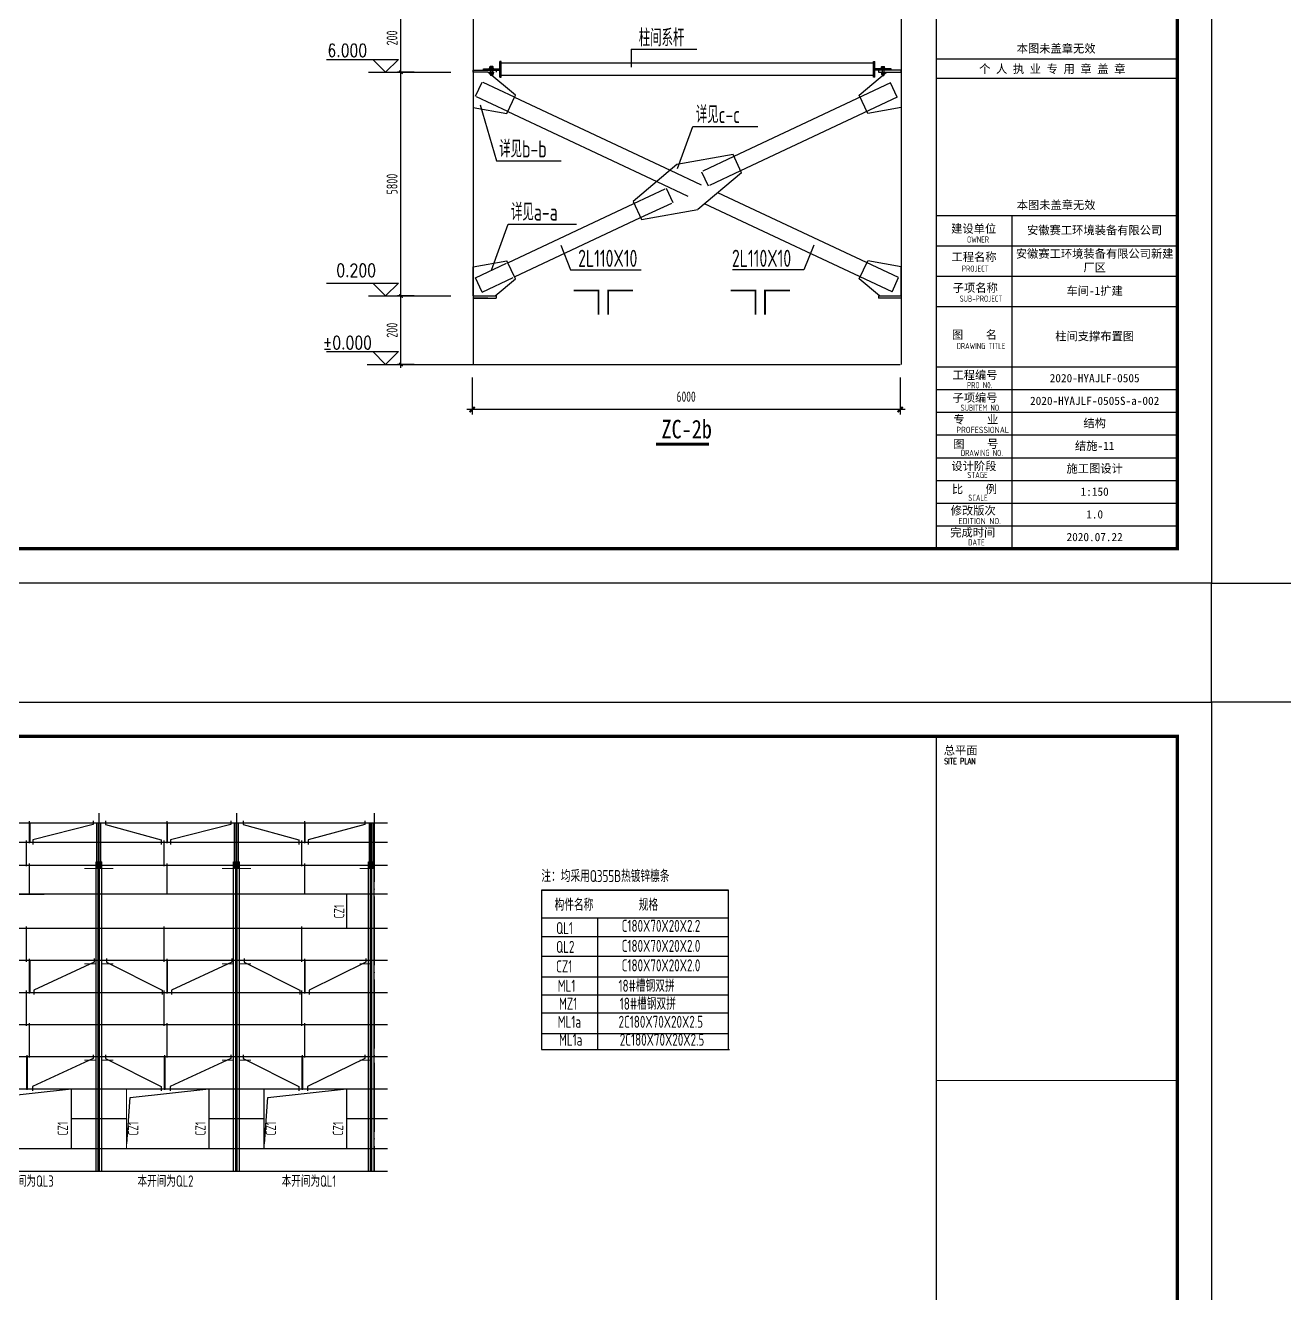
# Model space of a CAD drawing. Extents: x 2303022 to 2899168, y 17226141 to 18257813.
# Drawn here: x 2478133 to 2533029, y 17361442 to 17416742 of the extents above; entities that cross this region are included whole.
import ezdxf
from ezdxf.enums import TextEntityAlignment as Align

# ---------------------------------------------------------------- set-up
doc = ezdxf.new("R2010")
doc.units = 0
doc.header["$LTSCALE"] = 1000
doc.header["$MEASUREMENT"] = 0
for name, pattern in [('DOTE', [2.42, 2, -0.2, 0.02, -0.2]), ('x1', [2.5, 1.5, -1]), ('X2', [1.25, 0.75, -0.5])]:
    doc.linetypes.add(name, pattern=pattern)
doc.layers.get('Defpoints').update_dxf_attribs({"color": 250})
for name, color, linetype in [('1001', 3, 'Continuous'), ('2', 2, 'Continuous'), ('2D_ROOF', 150, 'Continuous'), ('3T_WOOD', 21, 'Continuous'), ('dim', 7, 'Continuous'), ('DOTE', 1, 'DOTE'), ('LS', 2, 'Continuous'), ('LSX', 2, 'X2'), ('LVTRY', 6, 'Continuous'), ('PUB_DIM', 161, 'Continuous'), ('PUB_TEXT', 7, 'Continuous'), ('PUB_TITLE', 4, 'Continuous'), ('R-tec-ysd', 1, 'Continuous'), ('RED', 1, 'Continuous'), ('S', 2, 'Continuous'), ('SURFACE', 6, 'Continuous'), ('TEXT', 7, 'Continuous'), ('TK', 4, 'Continuous'), ('X1', 2, 'x1'), ('图名', 7, 'Continuous'), ('屋面隅撑', 7, 'Continuous'), ('檩条拉条', 253, 'Continuous'), ('线条', 44, 'Continuous'), ('钢梁', 4, 'Continuous')]:
    doc.layers.add(name, color=color, linetype=linetype)
doc.styles.add('DIM_FONT', font='SIMPLEX', dxfattribs={"width": 0.7, "bigfont": 'GBCBIG'})
doc.styles.add('PkpmHz', font='Pkpmeng', dxfattribs={"width": 0.7, "bigfont": 'hztxt'})
doc.styles.add('ROMANS', font='romans', dxfattribs={"width": 0.65, "height": 231.275})
doc.styles.add('TSSD_Dimension', font='Tssdeng.shx', dxfattribs={"width": 0.7, "bigfont": 'hztxt.shx'})
doc.styles.add('TSSD_Label', font='tssdeng.shx', dxfattribs={"width": 0.7, "bigfont": 'hztxt.shx'})
doc.styles.add('TSSD_REIN', font='tssdeng.shx', dxfattribs={"width": 0.7, "bigfont": 'tssdchn.shx'})
doc.styles.add('图签宋体', font='', dxfattribs={"height": 300})
doc.styles.add('黑体', font='simhei.ttf', dxfattribs={"width": 0.8})
doc.styles.get('图签宋体').set_extended_font_data('NSimSun')
doc.dimstyles.new('TSSD_150_150', dxfattribs={"dimtxt": 475, "dimasz": 150, "dimexe": 150, "dimexo": 375, "dimgap": 150, "dimtad": 1, "dimdec": 0, "dimzin": 0, "dimdsep": 46, "dimtxsty": 'TSSD_Dimension', "dimblk": 'ARCHTICK', "dimcen": 0, "dimdle": 150, "dimclrt": 7, "dimadec": 0, "dimazin": 0, "dimtfac": 1, "dimtdec": 0, "dimtix": 1, "dimtmove": 2, "dimatfit": 3, "dimfxl": 0, "dimtolj": 1, "dimtzin": 0, "dimarcsym": 0})

# ---------------------------------------------------------------- blocks, each defined once
blk = doc.blocks.new('GeYuanFrame_13362878', base_point=(20.09, 4.53))
at = {"layer": 'PUB_TITLE'}
blk.add_lwpolyline([(1013.09, 14.53), (1013.09, 111.33)], dxfattribs=at)
at = {"layer": 'TK'}
for p, q in [((991.09, 102.53), (1061.09, 102.53)), ((991.09, 93.73), (1061.09, 93.73)), ((991.09, 84.93), (1013.09, 84.93)), ((991.09, 84.93), (1061.09, 84.93)), ((991.09, 67.37), (1061.09, 67.37)), ((991.09, 67.33), (1061.09, 67.33)), ((991.09, 60.77), (1061.09, 60.77)), ((991.09, 54.17), (1061.09, 54.17)), ((991.09, 47.57), (1061.09, 47.57)), ((991.09, 40.97), (1061.09, 40.97)), ((991.09, 34.37), (1061.09, 34.37)), ((991.09, 27.77), (1061.09, 27.77)), ((991.09, 21.17), (1061.09, 21.17)), ((991.09, 14.53), (1061.09, 14.53))]:
    blk.add_line(p, q, dxfattribs=at)
blk.add_lwpolyline([(20.09, 4.53), (20.09, 598.53), (1071.09, 598.53), (1071.09, 4.53)], close=True, dxfattribs=at)
at = {"layer": 'TK', "const_width": 1}
blk.add_lwpolyline([(45.09, 588.53), (1061.09, 588.53), (1061.09, 14.53), (45.09, 14.53)], close=True, dxfattribs=at)
at = {"layer": 'TK'}
for points, const_width in [([(991.09, 588.53), (991.09, 14.53)], 0.4), ([(991.09, 156.83), (1061.09, 156.83)], 0.35), ([(991.09, 111.33), (1061.09, 111.33)], 0.35), ([(991.09, 67.37), (1061.09, 67.37)], 0.35)]:
    blk.add_lwpolyline(points, dxfattribs=dict(at, const_width=const_width))
blk.add_lwpolyline([(991.09, 151.33), (1061.09, 151.33)], dxfattribs=at)
at = {"layer": 'TK', "style": '图签宋体'}
for s, p in [('本图未盖章无效', (1014.43, 158.7)), ('个 人 执 业 专 用 章 盖 章', (1003.52, 152.77)), ('本图未盖章无效', (1014.43, 113.2)), ('建设单位', (995.39, 106.33)), ('工程名称', (995.47, 98.12)), ('子项名称', (995.85, 89.14)), ('图    名', (995.63, 75.5)), ('工程编号', (995.77, 63.77)), ('子项编号', (995.77, 57.19)), ('专    业', (996.01, 50.88)), ('图    号', (996.02, 43.77)), ('设计阶段', (995.45, 37.32)), ('比    例', (995.59, 30.63)), ('修改版次', (995.24, 24.41)), ('完成时间', (995.11, 18.02))]:
    blk.add_text(s, height=2.4, dxfattribs=at).set_placement(p)
at = {"layer": 'TK', "style": 'TSSD_REIN'}
for s, width, p in [('OWNER', 0.7, (999.98, 103.48)), ('PROJECT', 0.7, (998.52, 95.02)), ('SUB-PROJECT', 0.7, (997.86, 86.3)), ('DRAWING TITLE', 0.7, (996.97, 72.53)), ('PRO N0.', 0.7, (1000.01, 61.15)), ('SUBITEM NO.', 0.7, (998.15, 54.58)), ('PROFESSIONAL', 0.8, (996.88, 48.15)), ('DRAWING NO.', 0.7, (998.19, 41.45)), ('STAGE', 0.7, (1000.09, 35.03)), ('SCALE', 0.7, (1000.38, 28.42)), ('EDITION NO.', 0.8, (997.53, 21.64)), ('DATE', 0.7, (1000.33, 15.45))]:
    blk.add_text(s, height=1.8, dxfattribs=dict(at, width=width)).set_placement(p)
at = {"layer": 'TK', "char_height": 2.4, "width": 48, "attachment_point": 5, "style": '图签宋体'}
for s, insert in [('安徽赛工环境装备有限公司', (1037.09, 106.93)), ('安徽赛工环境装备有限公司新建厂区', (1037.09, 98.13)), ('车间-1扩建', (1037.09, 89.33)), ('柱间支撑布置图', (1037.09, 76.13)), ('2020-HYAJLF-0505', (1037.09, 64.07)), ('2020-HYAJLF-0505S-a-002', (1037.09, 57.47)), ('结构', (1037.09, 50.87)), ('结施-11', (1037.09, 44.27)), ('施工图设计', (1037.09, 37.67)), ('1:150', (1037.09, 31.07)), ('1.0', (1037.09, 24.47)), ('2020.07.22', (1037.09, 17.88))]:
    blk.add_mtext(s, dxfattribs=dict(at, insert=insert))
blk = doc.blocks.new('_ArchTick')
at = {"color": 0, "linetype": 'ByBlock', "const_width": 0.4}
blk.add_lwpolyline([(-0.5, -0.5), (0.5, 0.5)], dxfattribs=at)
blk = doc.blocks.new('*D699')
at = {"layer": 'Defpoints', "color": 0}
for p in [(2494507, 17417687), (2495451, 17417687), (2495451, 17414700)]:
    blk.add_point(p, dxfattribs=at)
at = {"layer": 'dim', "color": 0, "lineweight": -2}
for p, q in [((2494507, 17414550), (2494507, 17417837)), ((2495076, 17417687), (2494357, 17417687)), ((2495076, 17414700), (2494357, 17414700))]:
    blk.add_line(p, q, dxfattribs=at)
at = {"layer": 'dim', "color": 0, "lineweight": -2, "xscale": 150, "yscale": 150, "zscale": 150}
for p, rotation in [((2494507, 17417687), 90), ((2494507, 17414700), 270)]:
    blk.add_blockref('_ArchTick', p, dxfattribs=dict(at, rotation=rotation))
at = {"layer": 'dim', "color": 7, "insert": (2494119, 17416193), "char_height": 475, "attachment_point": 5, "rotation": 90, "style": 'TSSD_Dimension'}
blk.add_mtext('\\A1;200', dxfattribs=at)
blk = doc.blocks.new('A$C197D790D')
at = {"layer": 'LS'}
for p, q in [((6, 63), (0, 57)), ((0, 57), (0, 15)), ((6, 9), (0, 15)), ((30, 63), (6, 63)), ((6, 63), (6, 9)), ((30, 49), (6, 49)), ((30, 22), (6, 22)), ((30, 9), (6, 9)), ((30, 72), (30, 0)), ((39, 72), (30, 72)), ((39, 72), (39, 0)), ((99, 72), (99, 0)), ((99, 72), (108, 72)), ((108, 72), (108, 0)), ((108, 63), (108, 9)), ((108, 63), (132, 63)), ((108, 49), (132, 49)), ((108, 22), (132, 22)), ((108, 9), (132, 9)), ((132, 63), (132, 9)), ((132, 63), (139, 57)), ((132, 9), (139, 15)), ((139, 57), (139, 15)), ((139, 51), (157, 51)), ((139, 21), (157, 21)), ((157, 51), (157, 21)), ((39, 0), (30, 0)), ((99, 0), (108, 0))]:
    blk.add_line(p, q, dxfattribs=at)
at = {"layer": 'LSX'}
for p, q in [((30, 51), (139, 51)), ((30, 21), (139, 21))]:
    blk.add_line(p, q, dxfattribs=at)
blk = doc.blocks.new('*D702')
at = {"layer": 'Defpoints', "color": 0}
for p in [(2494507, 17404942), (2495451, 17404942), (2495451, 17401955)]:
    blk.add_point(p, dxfattribs=at)
at = {"layer": 'dim', "color": 0, "lineweight": -2}
for p, q in [((2494507, 17401805), (2494507, 17405092)), ((2495076, 17404942), (2494357, 17404942)), ((2495076, 17401955), (2494357, 17401955))]:
    blk.add_line(p, q, dxfattribs=at)
at = {"layer": 'dim', "color": 0, "lineweight": -2, "xscale": 150, "yscale": 150, "zscale": 150}
for p, rotation in [((2494507, 17404942), 90), ((2494507, 17401955), 270)]:
    blk.add_blockref('_ArchTick', p, dxfattribs=dict(at, rotation=rotation))
at = {"layer": 'dim', "color": 7, "insert": (2494119, 17403449), "char_height": 475, "attachment_point": 5, "rotation": 90, "style": 'TSSD_Dimension'}
blk.add_mtext('\\A1;200', dxfattribs=at)
blk = doc.blocks.new('*D703')
at = {"layer": 'Defpoints', "color": 0}
for p in [(2494507, 17414700), (2495451, 17414700), (2495451, 17404942)]:
    blk.add_point(p, dxfattribs=at)
at = {"layer": 'dim', "color": 0, "lineweight": -2}
for p, q in [((2495076, 17414700), (2494357, 17414700)), ((2494507, 17404792), (2494507, 17414850)), ((2495076, 17404942), (2494357, 17404942))]:
    blk.add_line(p, q, dxfattribs=at)
at = {"layer": 'dim', "color": 0, "lineweight": -2, "xscale": 150, "yscale": 150, "zscale": 150}
for p, rotation in [((2494507, 17414700), 90), ((2494507, 17404942), 270)]:
    blk.add_blockref('_ArchTick', p, dxfattribs=dict(at, rotation=rotation))
at = {"layer": 'dim', "color": 7, "insert": (2494119, 17409821), "char_height": 475, "attachment_point": 5, "rotation": 90, "style": 'TSSD_Dimension'}
blk.add_mtext('\\A1;5800', dxfattribs=at)
blk = doc.blocks.new('Q322Q321Q321321321')
at = {"layer": '1001', "const_width": 50}
for points in [[(2240724, 17509824), (2240724, 17511324)], [(2228724, 17500224), (2228724, 17502824)], [(2231124, 17500224), (2231124, 17502824)], [(2234724, 17500224), (2234724, 17502824)], [(2237124, 17500224), (2237124, 17502824)], [(2240724, 17500224), (2240724, 17502824)]]:
    blk.add_lwpolyline(points, dxfattribs=at)
blk = doc.blocks.new('GeYuanFrame_45815778', base_point=(20.09, 4.53))
at = {"layer": 'TK'}
blk.add_lwpolyline([(20.09, 4.53), (20.09, 598.53), (1071.09, 598.53), (1071.09, 4.53)], close=True, dxfattribs=at)
at = {"layer": 'TK', "const_width": 1}
blk.add_lwpolyline([(45.09, 588.53), (1061.09, 588.53), (1061.09, 14.53), (45.09, 14.53)], close=True, dxfattribs=at)
at = {"layer": 'TK'}
for points, const_width in [([(991.09, 588.53), (991.09, 14.53)], 0.4), ([(991.09, 488.5), (1061.09, 488.5)], 0.35)]:
    blk.add_lwpolyline(points, dxfattribs=dict(at, const_width=const_width))
at = {"layer": 'TK', "style": '图签宋体'}
blk.add_text('总平面', height=2.4, dxfattribs=at).set_placement((993.23, 583.28))
at = {"layer": 'TK', "style": 'ROMANS', "width": 0.76}
blk.add_text('SITE PLAN', height=1.697, dxfattribs=at).set_placement((993.35, 580.49))

msp = doc.modelspace()

# ---------------------------------------------------------------- linework, layer by layer
for p, q in [((2497660.1, 17453024.4), (2497660.1, 17401955.1)), ((2516316.4, 17453024.4), (2516316.4, 17401955.1)), ((2504547, 17415703.6), (2507398, 17415703.6)), ((2504547, 17415703.6), (2504547, 17414926.3)), ((2493084.2, 17414699.8), (2496683.8, 17414699.8)), ((2494506.9, 17404942.1), (2494506.9, 17414699.8)), ((2497660.1, 17414790.4), (2498658.7, 17414790.4)), ((2498658.7, 17414790.4), (2498658.7, 17414699.8)), ((2516316.4, 17414790.4), (2515317.8, 17414790.4)), ((2515317.8, 17414790.4), (2515317.8, 17414699.8)), ((2515317.8, 17414699.8), (2516316.4, 17414699.8)), ((2497954.4, 17413278.1), (2498668.9, 17410831.8)), ((2506565.2, 17410495.2), (2507237.4, 17412328.4)), ((2507237.4, 17412328.4), (2510064.7, 17412328.4)), ((2498668.9, 17410831.8), (2501496.2, 17410831.8)), ((2498457.8, 17406062.3), (2499182.6, 17408079.7)), ((2499182.6, 17408079.7), (2502153.7, 17408079.7)), ((2501477.8, 17407163.9), (2501903, 17406086.6)), ((2512498.7, 17407163.9), (2512073.5, 17406086.6)), ((2501903, 17406086.6), (2504984.6, 17406086.6)), ((2512073.5, 17406086.6), (2508961.4, 17406086.6)), ((2493084.2, 17404942.1), (2496683.8, 17404942.1)), ((2497660.1, 17404851.5), (2498658.7, 17404851.5)), ((2498658.7, 17404942.1), (2498658.7, 17404851.5)), ((2515317.8, 17404942.1), (2516316.4, 17404942.1)), ((2515317.8, 17404942.1), (2515317.8, 17404851.5)), ((2516316.4, 17404851.5), (2515317.8, 17404851.5)), ((2493033.5, 17401955.1), (2516265.7, 17401955.1)), ((2493084.2, 17401955.1), (2496683.8, 17401955.1)), ((2478317.7, 17381083.8), (2478317.7, 17382040.8)), ((2484317.7, 17381083.8), (2484317.7, 17382040.8)), ((2490317.7, 17381083.8), (2490317.7, 17382040.8)), ((2478187.2, 17380082), (2478187.2, 17381206.1)), ((2484187.2, 17380082), (2484187.2, 17381206.1)), ((2490187.2, 17380082), (2490187.2, 17381206.1)), ((2478317.7, 17378847.8), (2478317.7, 17380190.8)), ((2484317.7, 17378847.8), (2484317.7, 17380190.8)), ((2490317.7, 17378847.8), (2490317.7, 17380190.8)), ((2478187.2, 17375914.1), (2478187.2, 17377456.1)), ((2484187.2, 17375914.1), (2484187.2, 17377456.1)), ((2490187.2, 17375914.1), (2490187.2, 17377456.1)), ((2478317.7, 17374533.8), (2478317.7, 17376040.8)), ((2484317.7, 17374533.8), (2484317.7, 17376040.8)), ((2490317.7, 17374533.8), (2490317.7, 17376040.8)), ((2478187.2, 17373114.1), (2478187.2, 17374656.1)), ((2484187.2, 17373114.1), (2484187.2, 17374656.1)), ((2490187.2, 17373114.1), (2490187.2, 17374656.1)), ((2478317.7, 17371733.8), (2478317.7, 17373240.8)), ((2484317.7, 17371733.8), (2484317.7, 17373240.8)), ((2490317.7, 17371733.8), (2490317.7, 17373240.8)), ((2478207.2, 17370333.8), (2478207.2, 17371840.8)), ((2484207.2, 17370333.8), (2484207.2, 17371840.8)), ((2490207.2, 17370333.8), (2490207.2, 17371840.8))]:
    msp.add_line(p, q)
for points, const_width in [([(2502030, 17405187.2), (2503117.7, 17405187.2), (2503117.7, 17404123.5)], 74.7), ([(2504620.9, 17405187.2), (2503533.3, 17405187.2), (2503533.3, 17404123.5)], 74.7), ([(2508872.9, 17405187.2), (2509960.5, 17405187.2), (2509960.5, 17404123.5)], 74.7), ([(2511463.8, 17405187.2), (2510376.1, 17405187.2), (2510376.1, 17404123.5)], 74.7), ([(2505620.8, 17398482.9), (2507928.1, 17398482.9)], 124.5)]:
    msp.add_lwpolyline(points, dxfattribs=dict(const_width=const_width))
for points in [[(2481088, 17382054.4), (2481088, 17381898.2), (2478464.9, 17381222.2), (2478464.9, 17381030.5)], [(2481626.3, 17382054.4), (2481626.3, 17381898.2), (2484059.4, 17381222.2), (2484059.4, 17381030.5)], [(2487088, 17382054.4), (2487088, 17381898.2), (2484464.9, 17381222.2), (2484464.9, 17381030.5)], [(2487626.3, 17382054.4), (2487626.3, 17381898.2), (2490059.4, 17381222.2), (2490059.4, 17381030.5)], [(2492938, 17382054.4), (2492938, 17381898.2), (2490464.9, 17381222.2), (2490464.9, 17381030.5)], [(2481127.9, 17376054.4), (2481127.9, 17375898.2), (2478504.9, 17374672.2), (2478504.9, 17374480.5)], [(2481666.3, 17376054.4), (2481666.3, 17375898.2), (2484099.4, 17374672.2), (2484099.4, 17374480.5)], [(2487127.9, 17376054.4), (2487127.9, 17375898.2), (2484504.9, 17374672.2), (2484504.9, 17374480.5)], [(2487666.3, 17376054.4), (2487666.3, 17375898.2), (2490099.4, 17374672.2), (2490099.4, 17374480.5)], [(2492977.9, 17376054.4), (2492977.9, 17375898.2), (2490504.9, 17374672.2), (2490504.9, 17374480.5)], [(2481088, 17371854.4), (2481088, 17371698.2), (2478438.9, 17370472.2), (2478438.9, 17370280.5)], [(2481626.3, 17371854.4), (2481626.3, 17371698.2), (2484059.4, 17370472.2), (2484059.4, 17370280.5)], [(2487088, 17371854.4), (2487088, 17371698.2), (2484438.9, 17370472.2), (2484438.9, 17370280.5)], [(2487626.3, 17371854.4), (2487626.3, 17371698.2), (2490059.4, 17370472.2), (2490059.4, 17370280.5)], [(2492938, 17371854.4), (2492938, 17371698.2), (2490438.9, 17370472.2), (2490438.9, 17370280.5)]]:
    msp.add_lwpolyline(points)
at = {"layer": '2'}
for p, q in [((2500627, 17379035.3), (2508785.2, 17379035.3)), ((2500627, 17379035.3), (2500627, 17373897.8)), ((2500627, 17377826.7), (2508785.2, 17377826.7)), ((2503067.6, 17377826.7), (2503067.6, 17372088.7)), ((2500627, 17377007.3), (2508785.2, 17377007.3)), ((2500627, 17376158.3), (2508785.2, 17376158.3)), ((2500627, 17376158.3), (2508785.2, 17376158.3)), ((2500627, 17375260), (2508785.2, 17375260)), ((2500627, 17374474.2), (2508785.2, 17374474.2)), ((2500627, 17373688.4), (2508785.2, 17373688.4)), ((2500627, 17373688.4), (2508785.2, 17373688.4)), ((2500627, 17373688.4), (2508785.2, 17373688.4)), ((2500627, 17373688.4), (2508785.2, 17373688.4)), ((2500627, 17372790.2), (2508785.2, 17372790.2)), ((2500671.5, 17372088.7), (2508829.7, 17372088.7))]:
    msp.add_line(p, q, dxfattribs=at)
at = {"layer": '2D_ROOF'}
for points in [[(2386537.5, 17377676.3), (2386701.4, 17378758.9), (2492137.5, 17378876.3)], [(2476558.7, 17367976.3), (2476701.4, 17369995), (2480137.5, 17370376.3)], [(2482558.7, 17367976.3), (2482701.4, 17369995), (2486137.5, 17370376.3)], [(2488558.7, 17367976.3), (2488701.4, 17369995), (2492137.5, 17370376.3)]]:
    msp.add_lwpolyline(points, dxfattribs=at)
at = {"layer": '3T_WOOD'}
msp.add_lwpolyline([(2500627, 17372088.7), (2508785.2, 17372088.7), (2508785.2, 17379035.3), (2500627, 17379035.3)], close=True, dxfattribs=at)
at = {"layer": 'dim'}
for p, q in [((2497609.4, 17401394.9), (2497609.4, 17399768.5)), ((2516265.7, 17401394.9), (2516265.7, 17399768.5)), ((2516489.8, 17399992.6), (2497385.3, 17399992.6))]:
    msp.add_line(p, q, dxfattribs=at)
at = {"layer": 'DOTE', "ltscale": 1.5}
for p, q in [((2481337.5, 17382393.2), (2481337.5, 17366776.3)), ((2487337.5, 17382393.2), (2487337.5, 17366776.3)), ((2493337.5, 17382393.2), (2493337.5, 17366776.3))]:
    msp.add_line(p, q, dxfattribs=at)
at = {"layer": 'PUB_DIM'}
for p, q in [((2491267.6, 17415260), (2494399.7, 17415260)), ((2493279.2, 17415260), (2493839.4, 17414699.8)), ((2493839.4, 17414699.8), (2494399.7, 17415260)), ((2491267.6, 17405502.4), (2494399.7, 17405502.4)), ((2493279.2, 17405502.4), (2493839.4, 17404942.1)), ((2493839.4, 17404942.1), (2494399.7, 17405502.4)), ((2491267.6, 17402515.4), (2494399.7, 17402515.4)), ((2493279.2, 17402515.4), (2493839.4, 17401955.1)), ((2493839.4, 17401955.1), (2494399.7, 17402515.4))]:
    msp.add_line(p, q, dxfattribs=at)
at = {"layer": 'R-tec-ysd'}
msp.add_lwpolyline([(2529847.2, 17392426.4), (2536209.8, 17392426.4), (2536209.8, 17387237.5), (2529847.2, 17387237.5)], close=True, dxfattribs=at)
at = {"layer": 'RED'}
for p, q in [((2498868.2, 17415160.8), (2498812.2, 17415160.8)), ((2498812.2, 17414476), (2498812.2, 17415160.8)), ((2498868.2, 17414476), (2498868.2, 17415160.8)), ((2515108.2, 17415087.9), (2498868.2, 17415087.9)), ((2515108.2, 17414476), (2515108.2, 17415160.8)), ((2515108.2, 17415160.8), (2515164.3, 17415160.8)), ((2515164.3, 17414476), (2515164.3, 17415160.8)), ((2498105.8, 17414846.4), (2498812.2, 17414846.4)), ((2498105.8, 17414790.4), (2498105.8, 17414846.4)), ((2498105.8, 17414790.4), (2498812.2, 17414790.4)), ((2498812.2, 17414476), (2498868.2, 17414476)), ((2515108.2, 17414548.9), (2498868.2, 17414548.9)), ((2515164.3, 17414476), (2515108.2, 17414476)), ((2515870.6, 17414846.4), (2515164.3, 17414846.4)), ((2515870.6, 17414790.4), (2515164.3, 17414790.4)), ((2515870.6, 17414790.4), (2515870.6, 17414846.4))]:
    msp.add_line(p, q, dxfattribs=at)
at = {"layer": 'S'}
for p, q in [((2498298.2, 17414699.8), (2497660.1, 17414699.8)), ((2497660.1, 17414699.8), (2497660.1, 17413164.9)), ((2499492.9, 17413691.8), (2498298.2, 17414699.8)), ((2514483.6, 17413691.8), (2515678.3, 17414699.8)), ((2515678.3, 17414699.8), (2516316.4, 17414699.8)), ((2516316.4, 17414699.8), (2516316.4, 17413164.9)), ((2515853.9, 17414232.2), (2509021, 17411023.2)), ((2499122.4, 17412903), (2499492.9, 17413691.8)), ((2499453.2, 17413607.3), (2506236.4, 17410421.6)), ((2516137.7, 17413609), (2509312.1, 17410403.4)), ((2514854.1, 17412903), (2514483.6, 17413691.8)), ((2497660.1, 17413164.9), (2499122.4, 17412903)), ((2499162.1, 17412987.5), (2505660.4, 17409935.6)), ((2516316.4, 17413164.9), (2514854.1, 17412903)), ((2506528.9, 17410668.4), (2504624.7, 17409061.7)), ((2508981.3, 17411107.7), (2506528.9, 17410668.4)), ((2509351.8, 17410318.9), (2508981.3, 17411107.7)), ((2509351.8, 17410318.9), (2507447.6, 17408712.2)), ((2499162.1, 17406393.1), (2504664.3, 17408977.2)), ((2504624.7, 17409061.7), (2504995.1, 17408272.8)), ((2515916.1, 17405119.2), (2507740.1, 17408958.9)), ((2516199.9, 17405742.4), (2508316, 17409444.9)), ((2504995.1, 17408272.8), (2507447.6, 17408712.2)), ((2499453.2, 17405773.3), (2504955.4, 17408357.3)), ((2497660.1, 17406215.6), (2499122.4, 17406477.6)), ((2497660.1, 17404942.1), (2497660.1, 17406215.6)), ((2499492.9, 17405688.8), (2499122.4, 17406477.6)), ((2514483.6, 17405688.8), (2514854.1, 17406477.6)), ((2516316.4, 17406215.6), (2514854.1, 17406477.6)), ((2516316.4, 17404942.1), (2516316.4, 17406215.6)), ((2498607.9, 17404942.1), (2499492.9, 17405688.8)), ((2515368.5, 17404942.1), (2514483.6, 17405688.8)), ((2497660.1, 17404942.1), (2498607.9, 17404942.1)), ((2498298.2, 17404851.5), (2497660.1, 17404851.5)), ((2515368.5, 17404942.1), (2516316.4, 17404942.1))]:
    msp.add_line(p, q, dxfattribs=at)
at = {"layer": 'SURFACE'}
for p, q in [((2384747.7, 17381976.3), (2493918, 17381976.3)), ((2384747.7, 17381126.3), (2493918, 17381126.3)), ((2384747.7, 17380126.3), (2493918, 17380126.3)), ((2384747.7, 17378876.3), (2493918, 17378876.3)), ((2384747.7, 17377376.3), (2493918, 17377376.3)), ((2384747.7, 17375976.3), (2493918, 17375976.3)), ((2384747.7, 17374576.3), (2493918, 17374576.3)), ((2384747.7, 17373176.3), (2493918, 17373176.3)), ((2463212.5, 17371776.3), (2493918, 17371776.3)), ((2462587.5, 17370376.3), (2493918, 17370376.3)), ((2480137.5, 17369076.3), (2482537.5, 17369076.3)), ((2486137.5, 17369076.3), (2488537.5, 17369076.3)), ((2492137.5, 17369076.3), (2493918, 17369076.3)), ((2462587.5, 17367776.3), (2493918, 17367776.3)), ((2384747.7, 17366776.3), (2493918, 17366776.3))]:
    msp.add_line(p, q, dxfattribs=at)
at = {"layer": 'X1'}
for p, q in [((2497753.4, 17413649), (2498044.5, 17414268.8)), ((2499453.2, 17413607.3), (2498044.5, 17414268.8)), ((2516137.7, 17413609), (2515853.9, 17414232.2)), ((2499162.1, 17412987.5), (2497753.4, 17413649)), ((2509021, 17411023.2), (2507612.4, 17410361.7)), ((2506236.4, 17410421.6), (2508316, 17409444.9)), ((2507612.4, 17410361.7), (2507903.5, 17409741.9)), ((2509312.1, 17410403.4), (2507903.5, 17409741.9)), ((2504664.3, 17408977.2), (2506073, 17409638.7)), ((2505660.4, 17409935.6), (2507740.1, 17408958.9)), ((2506073, 17409638.7), (2506364.1, 17409018.9)), ((2504955.4, 17408357.3), (2506364.1, 17409018.9)), ((2497753.4, 17405731.5), (2499162.1, 17406393.1)), ((2498044.5, 17405111.7), (2497753.4, 17405731.5)), ((2498044.5, 17405111.7), (2499453.2, 17405773.3)), ((2515916.1, 17405119.2), (2516199.9, 17405742.4))]:
    msp.add_line(p, q, dxfattribs=at)
at = {"layer": '屋面隅撑', "color": 4, "const_width": 50}
for points in [[(2481212.5, 17379975.8), (2480706.4, 17379975.8)], [(2481968.5, 17379975.8), (2481462.5, 17379975.8)], [(2487212.5, 17379975.8), (2486706.4, 17379975.8)], [(2487968.5, 17379975.8), (2487462.5, 17379975.8)], [(2493212.5, 17379975.8), (2492706.4, 17379975.8)], [(2481212.5, 17375825.8), (2480706.4, 17375825.8)], [(2481968.5, 17375825.8), (2481462.5, 17375825.8)], [(2487212.5, 17375825.8), (2486706.4, 17375825.8)], [(2487968.5, 17375825.8), (2487462.5, 17375825.8)], [(2493212.5, 17375825.8), (2492706.4, 17375825.8)], [(2481212.5, 17371625.8), (2480706.4, 17371625.8)], [(2481968.5, 17371625.8), (2481462.5, 17371625.8)], [(2487212.5, 17371625.8), (2486706.4, 17371625.8)], [(2487968.5, 17371625.8), (2487462.5, 17371625.8)], [(2493212.5, 17371625.8), (2492706.4, 17371625.8)]]:
    msp.add_lwpolyline(points, dxfattribs=at)
at = {"layer": '檩条拉条', "color": 2, "const_width": 80}
for points in [[(2478317.7, 17381126.3), (2478317.7, 17381976.3)], [(2484317.7, 17381126.3), (2484317.7, 17381976.3)], [(2490317.7, 17381126.3), (2490317.7, 17381976.3)], [(2478317.7, 17374576.3), (2478317.7, 17375976.3)], [(2484317.7, 17374576.3), (2484317.7, 17375976.3)], [(2490317.7, 17374576.3), (2490317.7, 17375976.3)], [(2478207.2, 17370376.3), (2478207.2, 17371776.3)], [(2484207.2, 17370376.3), (2484207.2, 17371776.3)], [(2490207.2, 17370376.3), (2490207.2, 17371776.3)]]:
    msp.add_lwpolyline(points, dxfattribs=at)
at = {"layer": '线条'}
for p, q in [((2497660.1, 17414699.8), (2497660.1, 17414790.4)), ((2516316.4, 17414699.8), (2516316.4, 17414790.4))]:
    msp.add_line(p, q, dxfattribs=at)
at = {"layer": '钢梁'}
for p, q in [((2481254.1, 17379976.3), (2481254.1, 17381976.3)), ((2481254.1, 17381976.3), (2481420.8, 17381976.3)), ((2481324.1, 17379976.3), (2481324.1, 17381976.3)), ((2481350.8, 17379976.3), (2481350.8, 17381976.3)), ((2481420.8, 17379976.3), (2481420.8, 17381976.3)), ((2487254.1, 17379976.3), (2487254.1, 17381976.3)), ((2487254.1, 17381976.3), (2487420.8, 17381976.3)), ((2487324.1, 17379976.3), (2487324.1, 17381976.3)), ((2487350.8, 17379976.3), (2487350.8, 17381976.3)), ((2487420.8, 17379976.3), (2487420.8, 17381976.3)), ((2493129.1, 17379976.3), (2493129.1, 17381976.3)), ((2493129.1, 17381976.3), (2493295.8, 17381976.3)), ((2493199.1, 17379976.3), (2493199.1, 17381976.3)), ((2493225.8, 17379976.3), (2493225.8, 17381976.3)), ((2493295.8, 17379976.3), (2493295.8, 17381976.3)), ((2481212.5, 17380276.3), (2481462.5, 17380276.3)), ((2481212.5, 17366776.3), (2481212.5, 17380276.3)), ((2481307.5, 17366776.3), (2481307.5, 17380276.3)), ((2481367.5, 17366776.3), (2481367.5, 17380276.3)), ((2481462.5, 17366776.3), (2481462.5, 17380276.3)), ((2487212.5, 17380276.3), (2487462.5, 17380276.3)), ((2487212.5, 17366776.3), (2487212.5, 17380276.3)), ((2487307.5, 17366776.3), (2487307.5, 17380276.3)), ((2487367.5, 17366776.3), (2487367.5, 17380276.3)), ((2487462.5, 17366776.3), (2487462.5, 17380276.3)), ((2493087.5, 17380276.3), (2493337.5, 17380276.3)), ((2493087.5, 17366776.3), (2493087.5, 17380276.3)), ((2493182.5, 17366776.3), (2493182.5, 17380276.3)), ((2493242.5, 17366776.3), (2493242.5, 17380276.3)), ((2493337.5, 17366776.3), (2493337.5, 17380276.3)), ((2481420.8, 17379976.3), (2481254.1, 17379976.3)), ((2487420.8, 17379976.3), (2487254.1, 17379976.3)), ((2493295.8, 17379976.3), (2493129.1, 17379976.3)), ((2481212.5, 17366776.3), (2481462.5, 17366776.3)), ((2487212.5, 17366776.3), (2487462.5, 17366776.3)), ((2493087.5, 17366776.3), (2493337.5, 17366776.3))]:
    msp.add_line(p, q, dxfattribs=at)

# ---------------------------------------------------------------- block references
at = {"xscale": 2.490000006393529, "yscale": 2.490000001736917, "zscale": 2.489999999999999, "rotation": 270}
msp.add_blockref('A$C197D790D', (2498363.6, 17414945.5), dxfattribs=at)
at = {"extrusion": (0, 0, -1), "xscale": 2.490000006393529, "yscale": 2.490000001736917, "zscale": -2.489999999999999, "rotation": 270}
msp.add_blockref('A$C197D790D', (-2515612.9, 17414945.5), dxfattribs=at)
at = {"layer": '3T_WOOD', "xscale": 150, "yscale": 150, "zscale": 150}
for name, p in [('GeYuanFrame_13362878', (2372197.2, 17392426.4)), ('GeYuanFrame_45815778', (2372197.2, 17298137.5))]:
    msp.add_blockref(name, p, dxfattribs=at)
at = {"layer": 'dim', "xscale": 224.0999999921769, "yscale": 224.100000411272, "zscale": 224.1, "rotation": 180}
msp.add_blockref('_ArchTick', (2497609.4, 17399992.6), dxfattribs=at)
at = {"layer": 'dim', "xscale": 224.0999999921769, "yscale": 224.100000411272, "zscale": 224.1}
msp.add_blockref('_ArchTick', (2516265.7, 17399992.6), dxfattribs=at)
at = {"layer": 'LVTRY'}
msp.add_blockref('Q322Q321Q321321321', (251414, -132447.9), dxfattribs=at)

# ---------------------------------------------------------------- texts
at = {"layer": 'dim', "color": 7, "insert": (2506937.5, 17400552.9), "char_height": 450, "attachment_point": 5, "style": 'TSSD_Dimension'}
msp.add_mtext('\\A1;6000', dxfattribs=at)
at = {"layer": 'LS', "style": 'PkpmHz', "width": 0.7}
for p in [(2492032.7, 17377802.5), (2479987.1, 17368334.3), (2483059.8, 17368334.3), (2485987.1, 17368334.3), (2489059.8, 17368334.3), (2491987.1, 17368334.3)]:
    msp.add_text('CZ1', height=450, rotation=90, dxfattribs=at).set_placement(p)
at = {"layer": 'PUB_DIM', "style": 'DIM_FONT', "width": 0.8}
for s, p in [('6.000', (2492167.3, 17415647.6)), ('0.200', (2492553.5, 17406062.6)), ('%%P0.000', (2492167.3, 17402903))]:
    msp.add_text(s, height=560.25, dxfattribs=at).set_placement(p, align=Align.MIDDLE)
at = {"layer": 'PUB_TEXT', "style": 'TSSD_REIN', "width": 0.7}
for s, height, p in [('柱间系杆', 747, (2504873.5, 17415828.4)), ('详见c-c', 747, (2507359.2, 17412478.5)), ('详见b-b', 747, (2498790.7, 17410981.9)), ('详见a-a', 747, (2499304.4, 17408229.8)), ('2L110X10', 747, (2502229.5, 17406211.3)), ('2L110X10', 747, (2508934.7, 17406211.3)), ('注：均采用Q355B热镀锌檩条', 525, (2500627, 17379387.7)), ('构件名称', 525, (2501202.8, 17378134.9)), ('规格', 525, (2504873.9, 17378134.9)), ('QL1', 525, (2501270.8, 17377118.7)), ('C180X70X20X2.2', 525, (2504128.6, 17377216.2)), ('C180X70X20X2.0', 525, (2504128.6, 17376342.5)), ('QL2', 525, (2501270.8, 17376298.6)), ('CZ1', 525, (2501270.8, 17375449.6)), ('C180X70X20X2.0', 525, (2504128.6, 17375493.5)), ('ML1', 525, (2501340.4, 17374603.5)), ('18#槽钢双拼', 525, (2503990.2, 17374603.5)), ('MZ1', 525, (2501395.7, 17373822.3)), ('18#槽钢双拼', 525, (2504045.5, 17373822.3)), ('ML1a', 525, (2501340.4, 17373032)), ('2C180X70X20X2.5', 525, (2503990.2, 17373032)), ('ML1a', 525, (2501395.7, 17372250.7)), ('2C180X70X20X2.5', 525, (2504045.5, 17372250.7))]:
    msp.add_text(s, height=height, dxfattribs=at).set_placement(p)
at = {"layer": 'TEXT', "style": 'TSSD_Label', "width": 0.7}
for s, p in [('本开间为QL3', (2476920.1, 17366099.5)), ('本开间为QL2', (2483019.1, 17366099.5)), ('本开间为QL1', (2489305.5, 17366099.5))]:
    msp.add_text(s, height=500, dxfattribs=at).set_placement(p)
at = {"layer": '图名', "style": '黑体', "width": 0.8}
msp.add_text('ZC-2b', height=809.25, dxfattribs=at).set_placement((2505861.5, 17398733.7))

# ---------------------------------------------------------------- dimensions: what is measured, and where the dimension line sits
at = {"layer": 'dim'}
for p1, p2, text, picture, middle in [((2495451, 17414699.8), (2495451, 17417686.8), '200', '*D699', (2494119.4, 17416193.3)), ((2495451, 17404942.1), (2495451, 17414699.8), '5800', '*D703', (2494119.4, 17409820.9)), ((2495451, 17401955.1), (2495451, 17404942.1), '200', '*D702', (2494119.4, 17403448.6))]:
    dim = msp.add_aligned_dim(p1=p1, p2=p2, distance=944.1, text=text, dimstyle='TSSD_150_150', dxfattribs=at)
    dim.commit()
    dim.dimension.update_dxf_attribs({"geometry": picture, "text_midpoint": middle})

doc.saveas('drawing.dxf')
